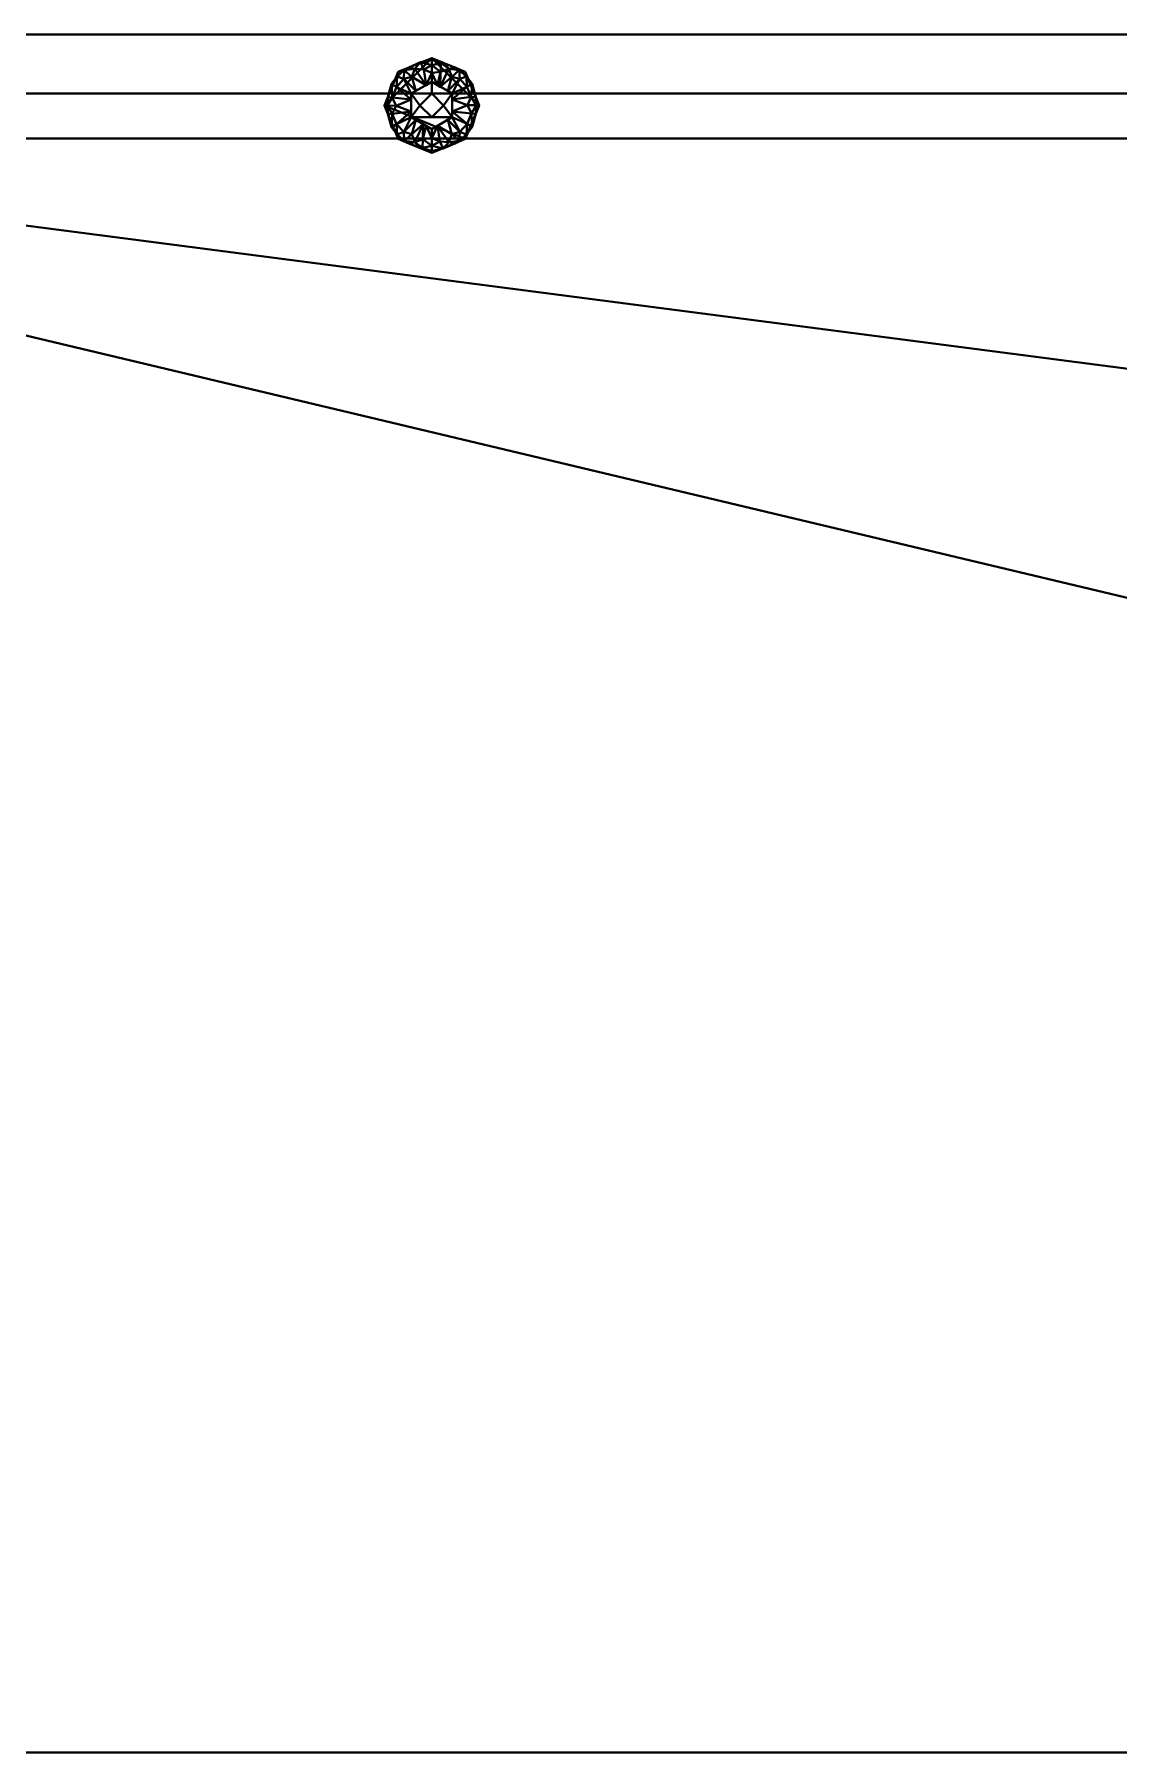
# Model space of a CAD drawing. Header units: millimetres. Extents: x -1250 to 1275, y -353 to 400.
# Drawn here: x -793 to -335, y -350 to 375 of the extents above; entities that cross this region are included whole.
import ezdxf

# ---------------------------------------------------------------- set-up
doc = ezdxf.new("R2010")
doc.units = ezdxf.units.MM
doc.layers.add('I-FURN', color=7, linetype='Continuous', lineweight=40)

msp = doc.modelspace()

# ---------------------------------------------------------------- meshes
at = {"layer": 'I-FURN', "color": 7, "true_color": 0xf7f7f7}
mesh = msp.add_polyface(dxfattribs=at)
corners = [(-1250, 375, 20.06), (-1250, 375, 1000), (1250, 375, 1000), (1250, 375, 20.06)]
mesh.append_faces([[corners[k] for k in face] for face in [(3, 0, 1, 2)]], dxfattribs={"color": 7})
mesh = msp.add_polyface(dxfattribs=at)
corners = [(1250, 375, 1000), (-1250, 375, 1000), (-1250, 350, 1000), (1250, 350, 1000)]
mesh.append_faces([[corners[k] for k in face] for face in [(0, 1, 2, 3)]], dxfattribs={"color": 7})
mesh = msp.add_polyface(dxfattribs=at)
corners = [(-1250, 375, 20.06), (1250, 375, 20.06), (1250, 350, 20.06), (-1250, 350, 20.06)]
mesh.append_faces([[corners[k] for k in face] for face in [(0, 1, 2, 3)]], dxfattribs={"color": 7})
at = {"layer": 'I-FURN', "color": 250, "true_color": 0x191919}
mesh = msp.add_polyface(dxfattribs=at)
corners = [(-625, 365), (-639.14, 359.14), (-645, 345), (-639.14, 330.86), (-625, 325), (-625, 325.76, 3.83), (-625, 327.93, 7.07), (-625, 331.17, 9.24), (-625, 335, 10), (-633.66, 340, 10), (-633.66, 350, 10), (-625, 355, 10), (-625, 358.83, 9.24), (-625, 362.07, 7.07), (-625, 364.24, 3.83), (-629.8, 352.23, 10), (-629.8, 337.77, 10), (-630.23, 362.83), (-630.23, 327.17), (-627.4, 353.61, 10), (-627.4, 336.39, 10), (-632.2, 360.48, 7.07), (-628.36, 360.19, 8.31), (-632.2, 329.52, 7.07), (-628.96, 327.12, 5.56), (-636.84, 356.18, 7.78), (-642.07, 352.07), (-633.66, 345, 10), (-641.74, 348.33, 7.07), (-641.69, 341.41, 7.07), (-636.84, 333.82, 7.78), (-642.07, 337.93), (-629.78, 363.2, 4.72), (-628.74, 330.76, 8.81), (-634.69, 360.99), (-636.63, 359.93, 4.51), (-639.61, 357.26, 4.21), (-639.9, 352.7, 7.35), (-640.61, 355.61), (-642, 354.08, 3.75), (-634.69, 329.01), (-636.63, 330.07, 4.51), (-639.61, 332.74, 4.21), (-639.87, 337.16, 7.32), (-640.61, 334.39), (-642.01, 335.91, 3.72), (-631.73, 351.11, 10), (-633.44, 357.04, 8.83), (-643.54, 348.54), (-633.66, 347.5, 10), (-640.03, 344.88, 8.64), (-643.67, 344.93, 4.99), (-643.54, 341.46), (-633.66, 342.5, 10), (-633.44, 332.96, 8.83), (-628.6, 337.08, 10), (-631.73, 338.89, 10)]
mesh.append_faces([[corners[k] for k in face] for face in [(5, 18, 4)]], dxfattribs={"vtx0": -1, "color": 250})
mesh.append_faces([[corners[k] for k in face] for face in [(14, 32, 13), (53, 43, 9)]], dxfattribs={"vtx0": -1, "vtx1": -1, "color": 250})
mesh.append_faces([[corners[k] for k in face] for face in [(33, 7, 20), (21, 47, 19), (37, 10, 25), (37, 25, 36), (42, 45, 44), (19, 12, 22), (33, 23, 24), (55, 23, 33), (14, 17, 32), (18, 24, 23), (22, 32, 21), (21, 19, 22), (18, 5, 24), (41, 30, 42), (35, 36, 25), (28, 51, 50), (3, 41, 42), (29, 53, 50), (40, 23, 41), (29, 51, 52), (32, 22, 13), (35, 1, 36), (33, 24, 6), (55, 54, 23), (32, 34, 21), (47, 35, 25), (21, 34, 35), (39, 28, 37), (38, 39, 36), (28, 49, 37), (36, 39, 37), (54, 41, 23), (43, 42, 30), (45, 42, 43), (43, 30, 9), (29, 45, 43), (35, 47, 21), (46, 47, 25), (39, 48, 28), (50, 49, 28), (28, 48, 51), (43, 53, 29), (29, 50, 51), (45, 29, 52), (41, 54, 30), (54, 56, 30)]], dxfattribs={"vtx0": -1, "vtx1": -1, "vtx2": -1, "color": 250})
mesh.append_faces([[corners[k] for k in face] for face in [(24, 5, 6), (22, 12, 13), (33, 6, 7), (25, 10, 46), (35, 34, 1), (51, 48, 2), (36, 1, 38), (41, 3, 40), (51, 2, 52)]], dxfattribs={"vtx0": -1, "vtx2": -1, "color": 250})
mesh.append_faces([[corners[k] for k in face] for face in [(39, 38, 26, 48)]], dxfattribs={"vtx0": -1, "vtx3": -1, "color": 250})
mesh.append_faces([[corners[k] for k in face] for face in [(15, 19, 47, 46), (17, 34, 32), (20, 55, 33), (16, 56, 54, 55), (27, 49, 50, 53), (49, 10, 37), (56, 9, 30), (40, 18, 23), (31, 44, 45, 52), (44, 3, 42)]], dxfattribs={"vtx1": -1, "vtx2": -1, "color": 250})
mesh.append_faces([[corners[k] for k in face] for face in [(19, 11, 12), (7, 8, 20), (14, 0, 17)]], dxfattribs={"vtx2": -1, "color": 250})
mesh = msp.add_polyface(dxfattribs=at)
corners = [(-625, 325), (-639.14, 330.86), (-645, 345), (-639.14, 359.14), (-625, 365), (-610.86, 359.14), (-605, 345), (-610.86, 330.86)]
mesh.append_faces([[corners[k] for k in face] for face in [(4, 2, 3)]], dxfattribs={"vtx0": -1, "color": 250})
mesh.append_faces([[corners[k] for k in face] for face in [(1, 2, 7, 0), (5, 6, 4)]], dxfattribs={"vtx1": -1, "color": 250})
mesh.append_faces([[corners[k] for k in face] for face in [(6, 7, 2, 4)]], dxfattribs={"vtx1": -1, "vtx2": -1, "vtx3": -1, "color": 250})
mesh = msp.add_polyface(dxfattribs=at)
corners = [(-625, 335, 10), (-625, 331.17, 9.24), (-625, 327.93, 7.07), (-625, 325.76, 3.83), (-625, 325), (-610.86, 330.86), (-605, 345), (-610.86, 359.14), (-625, 365), (-625, 364.24, 3.83), (-625, 362.07, 7.07), (-625, 358.83, 9.24), (-625, 355, 10), (-616.34, 350, 10), (-616.34, 340, 10), (-620.2, 337.77, 10), (-620.2, 352.23, 10), (-619.77, 327.17), (-619.77, 362.83), (-622.6, 336.39, 10), (-622.6, 353.61, 10), (-617.8, 329.52, 7.07), (-621.64, 329.81, 8.31), (-617.8, 360.48, 7.07), (-621.04, 362.88, 5.56), (-613.16, 333.82, 7.78), (-607.93, 337.93), (-616.34, 345, 10), (-608.26, 341.67, 7.07), (-608.31, 348.59, 7.07), (-613.16, 356.18, 7.78), (-607.93, 352.07), (-620.22, 326.8, 4.72), (-621.26, 359.24, 8.81), (-615.31, 329.01), (-613.37, 330.07, 4.51), (-610.39, 332.74, 4.21), (-610.1, 337.3, 7.35), (-609.39, 334.39), (-608, 335.92, 3.75), (-615.31, 360.99), (-613.37, 359.93, 4.51), (-610.39, 357.26, 4.21), (-610.13, 352.84, 7.32), (-609.39, 355.61), (-607.99, 354.09, 3.72), (-618.27, 338.89, 10), (-616.56, 332.96, 8.83), (-606.46, 341.46), (-616.34, 342.5, 10), (-609.97, 345.12, 8.64), (-606.33, 345.07, 4.99), (-606.46, 348.54), (-616.34, 347.5, 10), (-616.56, 357.04, 8.83), (-621.4, 352.92, 10), (-618.27, 351.11, 10)]
mesh.append_faces([[corners[k] for k in face] for face in [(9, 18, 8)]], dxfattribs={"vtx0": -1, "color": 250})
mesh.append_faces([[corners[k] for k in face] for face in [(53, 43, 13)]], dxfattribs={"vtx0": -1, "vtx1": -1, "color": 250})
mesh.append_faces([[corners[k] for k in face] for face in [(21, 47, 19), (37, 25, 36), (42, 45, 44), (33, 11, 20), (19, 22, 21), (33, 23, 24), (19, 1, 22), (55, 23, 33), (3, 17, 32), (18, 24, 23), (22, 32, 21), (18, 9, 24), (41, 30, 42), (35, 36, 25), (39, 48, 28), (35, 47, 21), (7, 41, 42), (29, 53, 50), (40, 23, 41), (29, 51, 52), (32, 22, 2), (35, 5, 36), (33, 24, 10), (55, 54, 23), (32, 34, 21), (47, 35, 25), (21, 34, 35), (39, 28, 37), (38, 39, 36), (28, 49, 37), (36, 39, 37), (54, 41, 23), (43, 42, 30), (45, 42, 43), (43, 30, 13), (29, 45, 43), (14, 25, 37), (46, 47, 25), (51, 50, 28), (50, 49, 28), (28, 48, 51), (43, 53, 29), (29, 50, 51), (45, 29, 52), (41, 54, 30), (54, 56, 30)]], dxfattribs={"vtx0": -1, "vtx1": -1, "vtx2": -1, "color": 250})
mesh.append_faces([[corners[k] for k in face] for face in [(22, 1, 2), (25, 14, 46), (32, 2, 3), (24, 9, 10), (33, 10, 11), (51, 48, 6), (35, 34, 5), (37, 49, 14), (36, 5, 38), (41, 7, 40), (51, 6, 52)]], dxfattribs={"vtx0": -1, "vtx2": -1, "color": 250})
mesh.append_faces([[corners[k] for k in face] for face in [(39, 38, 26, 48)]], dxfattribs={"vtx0": -1, "vtx3": -1, "color": 250})
mesh.append_faces([[corners[k] for k in face] for face in [(16, 56, 54, 55), (15, 19, 47, 46), (17, 34, 32), (20, 55, 33), (27, 49, 50, 53), (56, 13, 30), (40, 18, 23), (31, 44, 45, 52), (44, 7, 42)]], dxfattribs={"vtx1": -1, "vtx2": -1, "color": 250})
mesh.append_faces([[corners[k] for k in face] for face in [(19, 0, 1), (3, 4, 17), (11, 12, 20)]], dxfattribs={"vtx2": -1, "color": 250})
at = {"layer": 'I-FURN', "color": 7, "true_color": 0xf7f7f7}
mesh = msp.add_polyface(dxfattribs=at)
corners = [(-1250, 350, 20.06), (1250, 350, 20.06), (1250, 350, 1000), (-1250, 350, 1000)]
mesh.append_faces([[corners[k] for k in face] for face in [(2, 3, 0, 1)]], dxfattribs={"color": 7})
mesh = msp.add_polyface(dxfattribs=at)
corners = [(-1225, -350, 725), (1225, -350, 725), (1225, 350, 725), (-1225, 350, 725), (136.27, 208.16, 725), (136.27, 89.97, 725), (-133.24, 89.97, 725), (-133.24, 208.16, 725)]
mesh.append_faces([[corners[k] for k in face] for face in [(7, 3, 6)]], dxfattribs={"vtx0": -1, "vtx1": -1, "color": 7})
mesh.append_faces([[corners[k] for k in face] for face in [(5, 1, 2, 4), (1, 5, 6)]], dxfattribs={"vtx0": -1, "vtx2": -1, "color": 7})
mesh.append_faces([[corners[k] for k in face] for face in [(6, 3, 0, 1)]], dxfattribs={"vtx0": -1, "vtx3": -1, "color": 7})
mesh.append_faces([[corners[k] for k in face] for face in [(2, 3, 7, 4)]], dxfattribs={"vtx1": -1, "vtx3": -1, "color": 7})
mesh = msp.add_polyface(dxfattribs=at)
corners = [(-1225, -350, 700), (-1225, 350, 700), (1225, 350, 700), (1225, -350, 700), (136.27, 208.16, 700), (-133.24, 208.16, 700), (-133.24, 89.97, 700), (136.27, 89.97, 700)]
mesh.append_faces([[corners[k] for k in face] for face in [(7, 3, 6)]], dxfattribs={"vtx0": -1, "vtx1": -1, "color": 7})
mesh.append_faces([[corners[k] for k in face] for face in [(2, 4, 5, 1), (1, 5, 6)]], dxfattribs={"vtx0": -1, "vtx2": -1, "color": 7})
mesh.append_faces([[corners[k] for k in face] for face in [(0, 1, 6, 3)]], dxfattribs={"vtx1": -1, "vtx2": -1, "color": 7})
mesh.append_faces([[corners[k] for k in face] for face in [(2, 3, 7, 4)]], dxfattribs={"vtx1": -1, "vtx3": -1, "color": 7})
mesh = msp.add_polyface(dxfattribs=at)
corners = [(-1225, 350, 725), (1225, 350, 725), (1225, 350, 700), (-1225, 350, 700)]
mesh.append_faces([[corners[k] for k in face] for face in [(3, 0, 1, 2)]], dxfattribs={"color": 7})
mesh = msp.add_polyface(dxfattribs=at)
corners = [(-1225, 350, 20.06), (-1225, 350, 700), (1225, 350, 700), (1225, 350, 20.06)]
mesh.append_faces([[corners[k] for k in face] for face in [(3, 0, 1, 2)]], dxfattribs={"color": 7})
mesh = msp.add_polyface(dxfattribs=at)
corners = [(1225, 350, 700), (-1225, 350, 700), (-1225, 331, 700), (1225, 331, 700)]
mesh.append_faces([[corners[k] for k in face] for face in [(0, 1, 2, 3)]], dxfattribs={"color": 7})
mesh = msp.add_polyface(dxfattribs=at)
corners = [(-1225, 350, 20.06), (1225, 350, 20.06), (1225, 331, 20.06), (-1225, 331, 20.06)]
mesh.append_faces([[corners[k] for k in face] for face in [(0, 1, 2, 3)]], dxfattribs={"color": 7})
at = {"layer": 'I-FURN', "color": 250, "true_color": 0x191919}
mesh = msp.add_polyface(dxfattribs=at)
corners = [(-625, 355, 10), (-633.66, 350, 10), (-633.66, 340, 10), (-625, 335, 10), (-616.34, 340, 10), (-616.34, 350, 10), (-625, 350, 10), (-620, 345, 10), (-625, 340, 10), (-630, 345, 10)]
mesh.append_faces([[corners[k] for k in face] for face in [(9, 2, 8)]], dxfattribs={"vtx0": -1, "vtx1": -1, "color": 250})
mesh.append_faces([[corners[k] for k in face] for face in [(4, 7, 8), (7, 4, 5), (1, 9, 6, 0), (9, 1, 2)]], dxfattribs={"vtx0": -1, "vtx2": -1, "color": 250})
mesh.append_faces([[corners[k] for k in face] for face in [(8, 2, 3, 4)]], dxfattribs={"vtx0": -1, "vtx3": -1, "color": 250})
mesh.append_faces([[corners[k] for k in face] for face in [(5, 0, 6, 7)]], dxfattribs={"vtx1": -1, "vtx3": -1, "color": 250})
mesh = msp.add_polyface(dxfattribs=at)
corners = [(-625, 340, 35), (-630, 345, 35), (-625, 350, 35), (-625, 350, 28.75), (-625, 350, 22.5), (-625, 350, 16.25), (-625, 350, 10), (-630, 345, 10), (-625, 340, 10), (-625, 340, 16.25), (-625, 340, 22.5), (-625, 340, 28.75)]
mesh.append_faces([[corners[k] for k in face] for face in [(7, 1, 4)]], dxfattribs={"vtx0": -1, "vtx1": -1, "vtx2": -1, "color": 250})
mesh.append_faces([[corners[k] for k in face] for face in [(10, 11, 1, 7)]], dxfattribs={"vtx1": -1, "vtx2": -1, "vtx3": -1, "color": 250})
mesh.append_faces([[corners[k] for k in face] for face in [(11, 0, 1), (5, 6, 7, 4)]], dxfattribs={"vtx2": -1, "color": 250})
mesh.append_faces([[corners[k] for k in face] for face in [(7, 8, 9, 10), (1, 2, 3, 4)]], dxfattribs={"vtx3": -1, "color": 250})
mesh = msp.add_polyface(dxfattribs=at)
corners = [(-625, 340, 35), (-620, 345, 35), (-625, 350, 35), (-630, 345, 35)]
mesh.append_faces([[corners[k] for k in face] for face in [(0, 1, 2, 3)]], dxfattribs={"color": 250})
mesh = msp.add_polyface(dxfattribs=at)
corners = [(-625, 350, 10), (-625, 350, 16.25), (-625, 350, 22.5), (-625, 350, 28.75), (-625, 350, 35), (-620, 345, 35), (-625, 340, 35), (-625, 340, 28.75), (-625, 340, 22.5), (-625, 340, 16.25), (-625, 340, 10), (-620, 345, 10)]
mesh.append_faces([[corners[k] for k in face] for face in [(7, 5, 6)]], dxfattribs={"vtx0": -1, "color": 250})
mesh.append_faces([[corners[k] for k in face] for face in [(11, 2, 5), (8, 11, 5, 7)]], dxfattribs={"vtx0": -1, "vtx1": -1, "vtx2": -1, "color": 250})
mesh.append_faces([[corners[k] for k in face] for face in [(1, 2, 11, 0)]], dxfattribs={"vtx1": -1, "color": 250})
mesh.append_faces([[corners[k] for k in face] for face in [(3, 4, 5, 2), (9, 10, 11, 8)]], dxfattribs={"vtx2": -1, "color": 250})
at = {"layer": 'I-FURN', "color": 7, "true_color": 0xf7f7f7}
mesh = msp.add_polyface(dxfattribs=at)
corners = [(-1225, 331, 20.06), (1225, 331, 20.06), (1225, 331, 700), (-1225, 331, 700)]
mesh.append_faces([[corners[k] for k in face] for face in [(1, 2, 3, 0)]], dxfattribs={"color": 7})
mesh = msp.add_polyface(dxfattribs=at)
corners = [(1225, -350, 725), (-1225, -350, 725), (-1225, -350, 700), (1225, -350, 700)]
mesh.append_faces([[corners[k] for k in face] for face in [(3, 0, 1, 2)]], dxfattribs={"color": 7})

doc.saveas('drawing.dxf')
